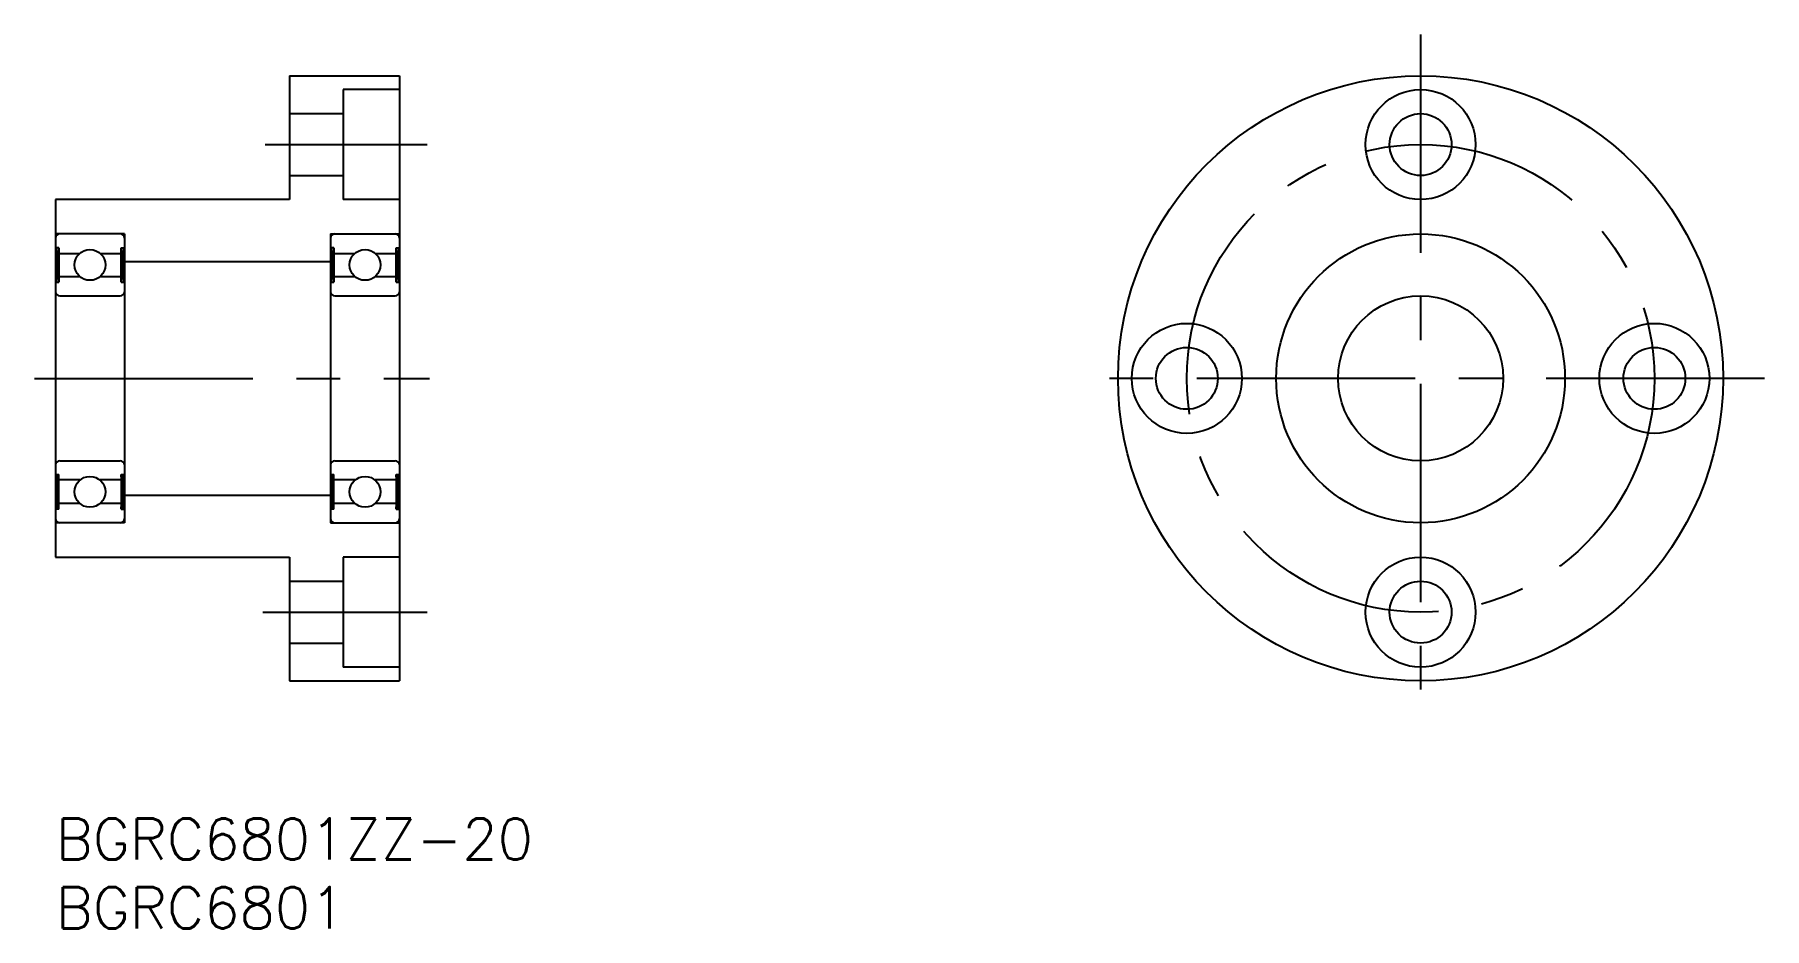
# Model space of a CAD drawing. Extents: x -2 to 124, y -8 to 57.
import ezdxf

# ---------------------------------------------------------------- set-up
doc = ezdxf.new("R2010")
doc.units = 0
doc.header["$LTSCALE"] = 0.5
doc.linetypes.add('CENTER', pattern=[50.8, 31.75, -6.35, 6.35, -6.35])
for name, color, linetype in [('MSM_CENTER', 1, 'CENTER'), ('MSM_CONTINUOUS', 7, 'CONTINUOUS'), ('MSM_NARROW', 5, 'CONTINUOUS'), ('MSM_PART_NUMBER', 7, 'CONTINUOUS')]:
    doc.layers.add(name, color=color, linetype=linetype)
doc.styles.get("Standard").update_dxf_attribs({"font": 'txt.shx', "height": 3, "bigfont": 'bigfont.shx'})

# ---------------------------------------------------------------- blocks, each defined once
blk = doc.blocks.new('*U10')
at = {"layer": 'MSM_PART_NUMBER'}
blk.add_text('BGRC6801ZZ-20', height=3, dxfattribs=at).set_placement((0, -3))
blk = doc.blocks.new('*U11')
at = {"layer": 'MSM_PART_NUMBER'}
blk.add_text('BGRC6801', height=3, dxfattribs=at).set_placement((0, -8))

msp = doc.modelspace()

# ---------------------------------------------------------------- linework, layer by layer
at = {"layer": 'MSM_CENTER'}
for p, q in [((99.26, 57), (99.26, 7)), ((15.24, 49), (27.03, 49)), ((-1.53, 32), (27.18, 32)), ((124.26, 32), (74.26, 32)), ((15.06, 15), (27.03, 15))]:
    msp.add_line(p, q, dxfattribs=at)
msp.add_circle((99.26, 32), 17, dxfattribs=at)
at = {"layer": 'MSM_CONTINUOUS'}
for p, q in [((17, 54), (25, 54)), ((17, 54), (17, 45)), ((25, 53), (20.9, 53)), ((20.9, 53), (20.9, 45)), ((25, 54), (25, 10)), ((17, 51.25), (20.9, 51.25)), ((17, 46.75), (20.9, 46.75)), ((0, 45), (0, 19)), ((17, 45), (0, 45)), ((25, 45), (20.9, 45)), ((5, 42.5), (0, 42.5)), ((5, 42.5), (5, 21.5)), ((20, 42.5), (20, 21.5)), ((20, 42.5), (25, 42.5)), ((0.23, 41.5), (0, 41.5)), ((0.06, 39), (0.06, 41.5)), ((0.23, 41.5), (0.23, 39)), ((0.23, 41.08), (1.74, 41.08)), ((3.26, 41.08), (4.77, 41.08)), ((4.77, 41.5), (5, 41.5)), ((4.77, 39), (4.77, 41.5)), ((4.94, 41.5), (4.94, 39)), ((5, 40.5), (20, 40.5)), ((20.23, 41.5), (20, 41.5)), ((20.06, 39), (20.06, 41.5)), ((20.23, 41.5), (20.23, 39)), ((20.23, 41.08), (21.74, 41.08)), ((23.26, 41.08), (24.77, 41.08)), ((24.77, 41.5), (25, 41.5)), ((24.77, 39), (24.77, 41.5)), ((24.94, 41.5), (24.94, 39)), ((0, 39), (0.23, 39)), ((1.77, 39.39), (0.23, 39.39)), ((4.77, 39.39), (3.23, 39.39)), ((4.77, 39), (5, 39)), ((20, 39), (20.23, 39)), ((21.77, 39.39), (20.23, 39.39)), ((24.77, 39.39), (23.23, 39.39)), ((24.77, 39), (25, 39)), ((0.3, 38), (4.7, 38)), ((20.3, 38), (24.7, 38)), ((0.3, 26), (4.7, 26)), ((20.3, 26), (24.7, 26)), ((0, 25), (0.23, 25)), ((0.06, 25), (0.06, 22.5)), ((0.23, 22.5), (0.23, 25)), ((1.77, 24.61), (0.23, 24.61)), ((4.77, 24.61), (3.23, 24.61)), ((4.77, 25), (4.77, 22.5)), ((4.77, 25), (5, 25)), ((4.94, 22.5), (4.94, 25)), ((20, 25), (20.23, 25)), ((20.06, 25), (20.06, 22.5)), ((20.23, 22.5), (20.23, 25)), ((21.77, 24.61), (20.23, 24.61)), ((24.77, 24.61), (23.23, 24.61)), ((24.77, 25), (24.77, 22.5)), ((24.77, 25), (25, 25)), ((24.94, 22.5), (24.94, 25)), ((0.23, 22.93), (1.74, 22.93)), ((3.26, 22.93), (4.77, 22.93)), ((5, 23.5), (20, 23.5)), ((20.23, 22.93), (21.74, 22.93)), ((23.26, 22.93), (24.77, 22.93)), ((0.23, 22.5), (0, 22.5)), ((5, 21.5), (0, 21.5)), ((4.77, 22.5), (5, 22.5)), ((20.23, 22.5), (20, 22.5)), ((20, 21.5), (25, 21.5)), ((24.77, 22.5), (25, 22.5)), ((0, 19), (17, 19)), ((17, 19), (17, 10)), ((25, 19), (20.9, 19)), ((20.9, 19), (20.9, 11)), ((17, 17.25), (20.9, 17.25)), ((17, 12.75), (20.9, 12.75)), ((25, 11), (20.9, 11)), ((17, 10), (25, 10))]:
    msp.add_line(p, q, dxfattribs=at)
for centre, radius in [((99.26, 32), 22), ((99.26, 49), 4), ((99.26, 49), 2.25), ((99.26, 32), 10.5), ((2.5, 40.25), 1.12), ((22.5, 40.25), 1.12), ((99.26, 32), 6), ((82.26, 32), 4), ((116.26, 32), 4), ((82.26, 32), 2.25), ((116.26, 32), 2.25), ((2.5, 23.75), 1.12), ((22.5, 23.75), 1.12), ((99.26, 15), 4), ((99.26, 15), 2.25)]:
    msp.add_circle(centre, radius, dxfattribs=at)
for centre, start, end in [((0.3, 42.2), 90, 180), ((4.7, 42.2), 0, 90), ((20.3, 42.2), 90, 180), ((24.7, 42.2), 0, 90), ((0.3, 38.3), 180, 270), ((4.7, 38.3), 270, 0), ((20.3, 38.3), 180, 270), ((24.7, 38.3), 270, 0), ((0.3, 25.7), 90, 180), ((4.7, 25.7), 0, 90), ((20.3, 25.7), 90, 180), ((24.7, 25.7), 0, 90), ((0.3, 21.8), 180, 270), ((4.7, 21.8), 270, 0), ((20.3, 21.8), 180, 270), ((24.7, 21.8), 270, 0)]:
    msp.add_arc(centre, 0.3, start, end, dxfattribs=at)
at = {"layer": 'MSM_NARROW'}
for p, q in [((0.06, 41.5), (0.23, 39)), ((0.23, 41.5), (0.06, 39)), ((4.77, 41.5), (4.94, 39)), ((4.94, 41.5), (4.77, 39)), ((20.06, 41.5), (20.23, 39)), ((20.23, 41.5), (20.06, 39)), ((24.77, 41.5), (24.94, 39)), ((24.94, 41.5), (24.77, 39)), ((0.06, 22.5), (0.23, 25)), ((0.23, 22.5), (0.06, 25)), ((4.77, 22.5), (4.94, 25)), ((4.94, 22.5), (4.77, 25)), ((20.06, 22.5), (20.23, 25)), ((20.23, 22.5), (20.06, 25)), ((24.77, 22.5), (24.94, 25)), ((24.94, 22.5), (24.77, 25))]:
    msp.add_line(p, q, dxfattribs=at)

# ---------------------------------------------------------------- block references
at = {"layer": 'MSM_CONTINUOUS'}
for name in ['*U10', '*U11']:
    msp.add_blockref(name, (0, 0), dxfattribs=at)

doc.saveas('drawing.dxf')
